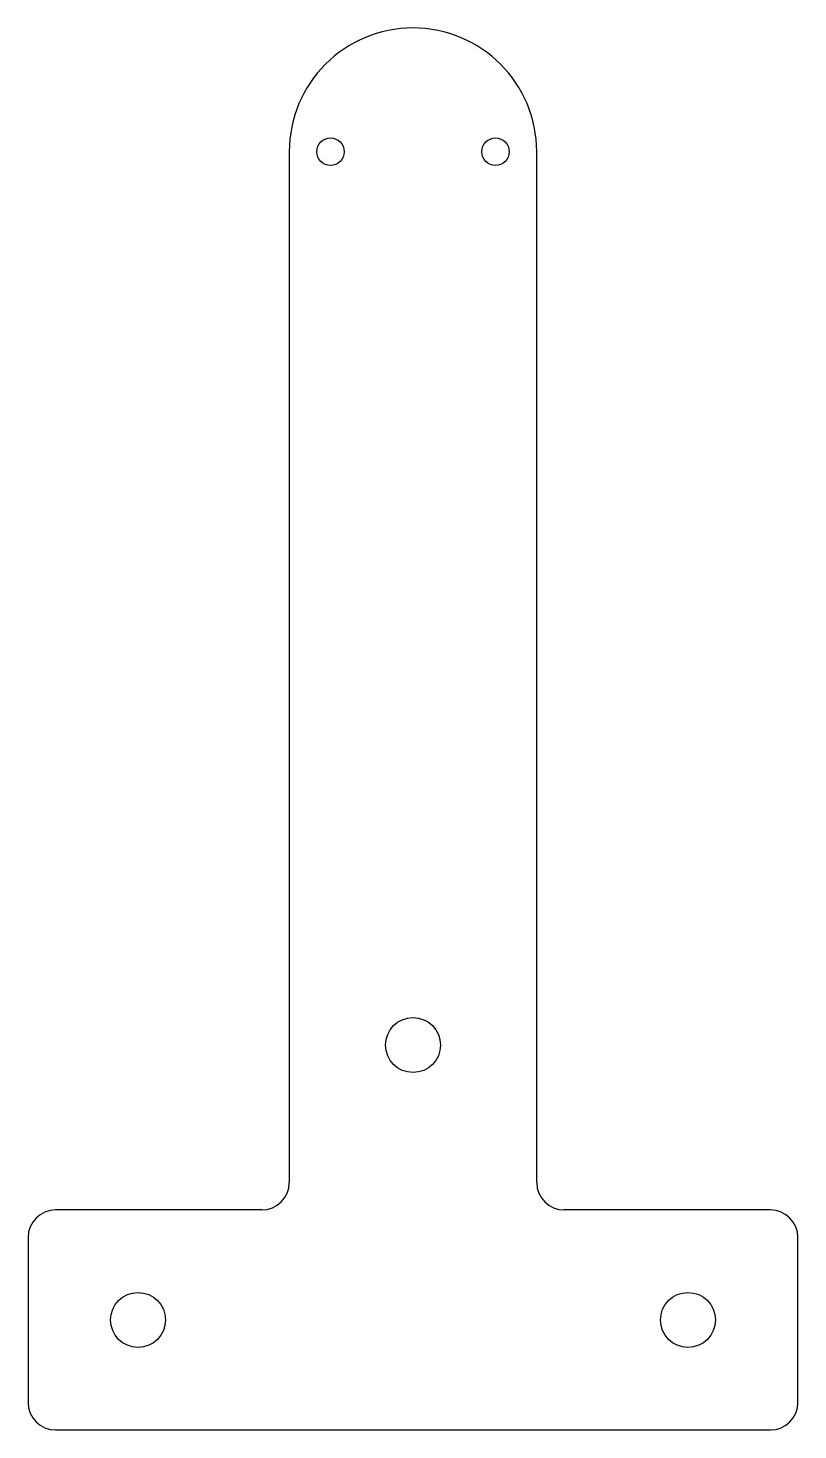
# Model space of a CAD drawing. Header units: millimetres. Extents: x -41 to 15, y 20 to 122.
import ezdxf

# ---------------------------------------------------------------- set-up
doc = ezdxf.new("R2010")
doc.units = ezdxf.units.MM

msp = doc.modelspace()

# ---------------------------------------------------------------- linework, layer by layer
at = {"color": 7, "linetype": 'Continuous', "lineweight": 25}
for p, q in [((-22.34, 112.57), (-22.34, 37.57)), ((-4.34, 37.57), (-4.34, 112.57)), ((-24.34, 35.57), (-39.34, 35.57)), ((12.66, 35.57), (-2.34, 35.57)), ((-41.34, 33.57), (-41.34, 21.57)), ((14.66, 21.57), (14.66, 33.57)), ((-39.34, 19.57), (12.66, 19.57))]:
    msp.add_line(p, q, dxfattribs=at)
for centre, radius in [((-19.34, 112.57), 1), ((-7.34, 112.57), 1), ((-13.34, 47.57), 2), ((-33.34, 27.57), 2), ((6.66, 27.57), 2)]:
    msp.add_circle(centre, radius, dxfattribs=at)
for centre, radius, start, end in [((-13.34, 112.57), 9, 0, 180), ((-24.34, 37.57), 2, 270, 0), ((-2.34, 37.57), 2, 180, 270), ((-39.34, 33.57), 2, 90, 180), ((12.66, 33.57), 2, 0, 90), ((-39.34, 21.57), 2, 180, 270), ((12.66, 21.57), 2, 270, 0)]:
    msp.add_arc(centre, radius, start, end, dxfattribs=at)

doc.saveas('drawing.dxf')
